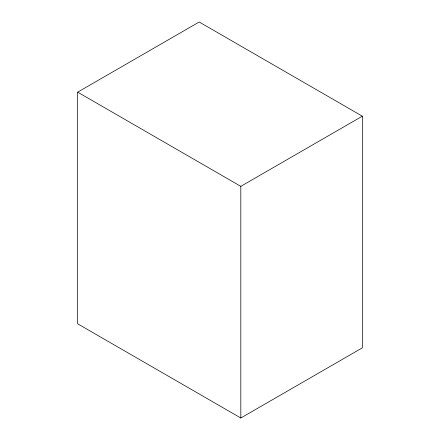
<?xml version="1.0" encoding="UTF-8"?>
<svg xmlns="http://www.w3.org/2000/svg" width="440" height="440" viewBox="0 0 440 440"><rect width="100%" height="100%" fill="white"/><g stroke="black" fill="none" stroke-linecap="round" stroke-linejoin="round"><path stroke-width="0.66" d="M77.671 92.153L199.183 22L362.329 116.188L362.329 347.848L240.818 418L77.671 323.812L77.671 92.153L240.818 186.346L362.329 116.188M240.818 186.346L240.818 418"/></g></svg>
